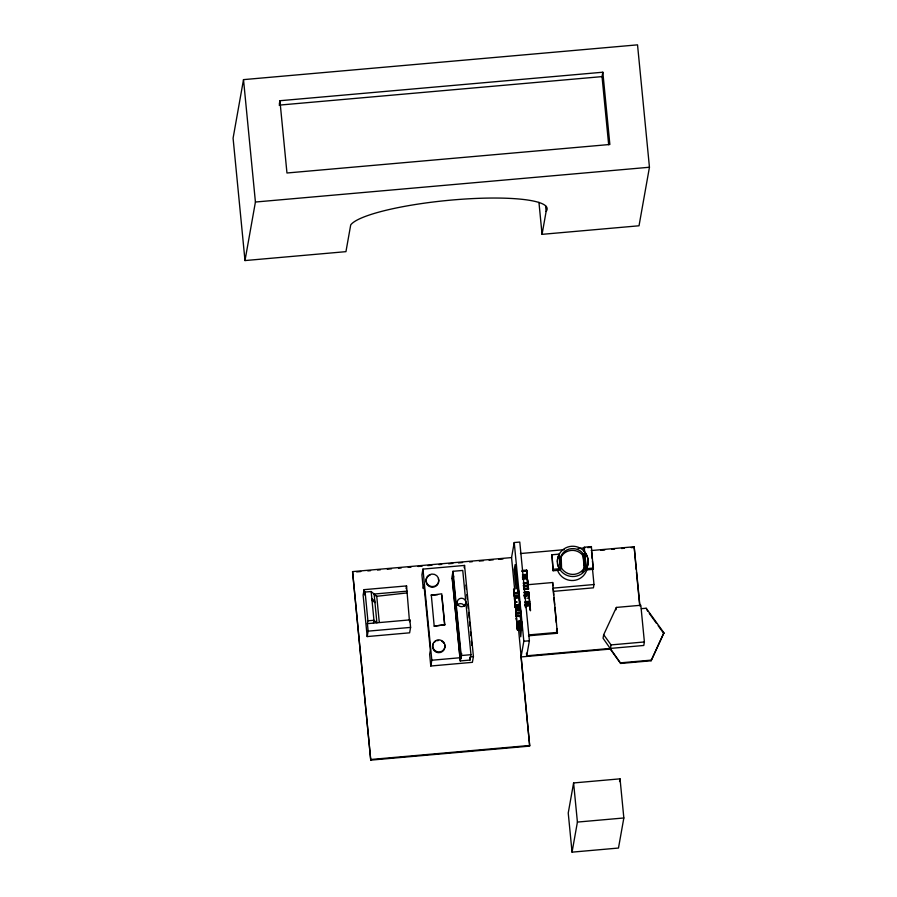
<?xml version="1.0" encoding="UTF-8"?>
<svg xmlns="http://www.w3.org/2000/svg" width="897" height="897" viewBox="0 0 897 897"><rect width="100%" height="100%" fill="white"/><g stroke="black" fill="none" stroke-linecap="round" stroke-linejoin="round"><path stroke-width="1.35" d="M515.764 609.971L516.403 616.609L521.045 616.205L520.708 615.241L516.078 615.656L515.764 609.971L520.395 609.556L520.708 615.241M520.395 609.556L520.686 613.043M528.445 588.376L523.814 588.791L523.523 585.831L528.154 585.427L528.524 589.127L523.882 589.542M528.154 585.427L527.873 582.489L523.243 582.904M514.856 603.659L514.755 602.201L517.177 602.066C512.849 600.474 515.943 608.525 514.979 602.963M519.621 602.56C521.034 605.027 514.542 605.811 515.035 603.479M521.841 626.633L522.121 628.147L519.812 628.36M518.197 588.791L518.668 592.525L514.037 592.872L513.701 589.755L513.914 593.657L513.611 588.959L514.037 592.872M519.475 601.965L519.688 605.071L519.666 603.076M243.513 79.631L233.085 138.172L244.993 260.567L345.95 251.653L350.716 224.9A99.119 17.738 -5.6 0 1 462.112 199.224A99.119 17.738 -5.6 0 1 546.138 211.434L542.057 234.341L639.023 225.786L649.45 167.246L637.532 44.85L243.513 79.631L255.421 202.027L244.993 260.567M279.337 104.018L279.92 100.722L602.829 72.22L609.859 144.484L286.962 172.998L279.92 100.722M641.4 608.671L646.176 608.256L663.915 632.845L651.11 660.775L620.679 663.455L603.053 638.216L603.681 634.706L616.374 607.426L640.828 605.262L644.394 641.96L643.777 645.47L526.707 655.808L529.387 640.772L519.778 542.057L514.228 542.55L511.548 557.586L352.566 571.613L370.741 760.129L529.723 746.102L518.589 629.873M409.402 620.343L406.554 585.909L364.104 589.654L363.128 595.081L367.176 636.567L409.626 632.822L410.591 627.395L409.862 619.883L367.411 623.639L368.14 631.14L367.176 636.567M379.274 622.294L376.74 596.281L371.156 591.527L365.113 592.065L364.608 594.89L364.104 589.654M367.411 623.639L367.905 620.802L365.113 592.065M373.455 623.101L373.959 620.276L371.156 591.527M370.741 760.129L352.566 571.613M406.072 588.623L406.554 585.909M409.537 621.711L409.862 619.883M422.947 569.102L421.915 574.865L423.238 588.51L423.933 584.609L430.336 650.381L429.641 654.283L430.784 666.011L472.394 662.334L473.425 656.559L464.556 565.424L422.947 569.102L431.816 660.237L430.784 666.011M431.278 594.745L434.204 626.151L444.755 624.727L441.739 593.814L431.188 595.238L437.725 594.666M434.204 626.151L444.755 624.727M452.996 571.299L452.043 576.681L460.239 660.932L469.994 660.069L470.959 654.687L462.751 570.436L452.996 571.299L461.204 655.55L460.239 660.932M461.092 658.633L460.116 658.712L452.312 578.543L453.131 573.889M460.823 655.864L453.288 578.453L453.703 576.132M464.141 567.734L464.556 565.424M465.352 604.78L465.835 602.089M460.116 658.712L460.935 654.07L461.921 653.98M608.671 144.72L602.044 76.615L602.829 72.22M519.128 599.488L519.329 600.844L519.15 596.651L514.519 597.054L514.71 601.259L514.62 599.263M514.519 597.054L514.687 599.633M515.259 605.542L515.192 607L515.259 605.542L519.89 605.127L520.081 607.034L515.45 607.863L515.282 606.462L519.924 606.047L520.047 607.045M515.45 607.863L515.304 606.35L519.935 605.935M522.648 577.859C521.538 574.876 525.317 576.648 527.156 575.852C528.995 579.944 515.697 576.973 527.301 577.343L527.234 578.8L522.592 579.215L522.671 577.746M516.818 621.576L516.75 623.045L516.818 621.576L521.46 621.173L521.381 622.641L521.46 621.173M519.755 605.901L519.89 605.127M526.674 570.088L526.741 570.784L522.11 571.187L522.043 570.492L526.674 570.088L526.875 574.315L526.584 571.669M517.143 624.02L521.774 623.617L521.65 625.388L517.02 625.792L516.851 622.496L521.527 621.868M526.55 571.86L526.741 570.784M526.898 575.369L527.088 574.293L522.458 574.697M517.547 628.225L517.423 629.997L522.065 629.582L522.256 628.517L522.189 627.822L517.547 628.225L517.423 629.997M526.965 576.065L527.088 574.293M527.257 577.567L527.167 575.964M527.301 577.343L527.234 578.8M521.639 623.505L521.505 621.98M525.317 605.296L529.97 604.78C530.049 606.417 523.433 606.91 525.149 603.21L529.779 602.806L530.015 604.556L529.88 605.318L525.216 605.755M522.065 629.582L522.189 627.822M524.162 595.26L528.793 594.846L528.927 594.083L528.86 593.388L524.229 593.792C530.732 595.249 530.161 589.699 524.083 592.3M528.86 593.388L528.714 591.897M529.084 597.503C528.602 588.925 529.925 605.879 528.905 595.44M529.645 601.685L529.376 599.263L529.51 600.396M525.081 601.696L529.712 601.293L529.589 603.064L527.279 603.266M529.589 744.701L521.045 656.94L523.837 641.254L514.228 542.55M558.439 567.173L559.38 569.236L560.591 569.135L559.268 554.111L551.958 554.761L553.113 570.761L559.201 570.223L559.47 568.732M553.113 570.761L551.958 554.761M527.885 584.709L552.675 582.523L552.754 585.763M559.01 555.591L559.268 554.111M556.521 630.748L556.914 628.539L557.373 633.248L528.445 635.805M557.373 633.248L552.675 582.523M584.609 567.431L584.295 569.203L582.904 553.55L581.749 552.148A13.018 12.793 10.1 0 0 563.35 552.541L561.174 555.478L561.544 568.137A13.231 12.995 10.1 0 0 582.422 570.391L584.609 567.431L582.904 553.55M584.261 547.215L586.122 569.943L593.253 569.303L591.392 546.587L584.261 547.215L584.396 552.137M586.156 567.644L584.732 552.104M591.168 547.843L591.392 546.587M592.536 569.382L594.005 584.519L593.41 587.827L553.64 591.347M573.598 782.946L568.238 813.018L572.051 852.15L618.482 848.046L623.841 817.974L620.04 778.843L573.598 782.946L577.41 822.078L572.051 852.15M615.959 609.769L616.374 607.426M620.679 663.455L610.296 649.058L611.036 644.909L603.681 634.706M636.197 569.449L634.168 546.755L591.19 550.556M646.176 608.256L647.679 611.126M619.547 781.579L620.04 778.843M651.11 660.775L663.915 632.845M560.86 557.25L563.036 554.312A13.018 12.793 10.1 0 1 581.435 553.92L582.59 555.321M582.097 572.163L583.566 570.189M376.74 596.281L406.733 592.962M279.135 105.128L602.044 76.615M255.421 202.027L649.45 167.246M520.428 553.539L564.325 549.67M578.049 548.459L584.9 547.854M587.647 547.607L590.394 547.361M356.636 571.894L360.818 571.524M367.792 570.907L370.573 570.66M377.547 570.043L380.339 569.797M387.302 569.18L391.484 568.81M398.459 568.193L401.251 567.958M408.213 567.341L411.005 567.095M417.98 566.478L422.151 566.108M427.734 565.615L431.917 565.245M438.88 564.628L441.672 564.381M448.646 563.764L452.828 563.394M458.401 562.912L462.583 562.542M469.557 561.926L472.338 561.679M479.312 561.062L483.494 560.692M489.067 560.199L493.249 559.829M498.833 559.336L503.015 558.966M600.598 550.354L604.78 549.984M611.743 549.368L614.535 549.121M621.509 548.504L624.29 548.269M631.264 547.652L634.056 547.405M522.054 571.524C529.129 568.272 526.539 577.388 526.662 571.221M553.371 569.281L560.681 568.631M452.312 578.543L453.288 578.453M586.346 568.676L593.478 568.048M522.525 575.392L527.156 574.988M523.489 576.367L527.133 575.986M522.738 578.442L527.369 578.038M407.059 591.145L374.127 594.049L376.919 622.798L373.959 620.276L367.905 620.802M523.31 583.622L527.941 583.207M523.265 585.584L527.896 585.169M523.601 586.571L528.232 586.167M372.502 601.394L374.823 601.192L371.851 598.669M523.556 588.533L528.187 588.129M524.723 589.06L527.044 588.847M594.005 584.519L552.989 588.14L553.651 595.025M514.071 592.771L518.701 592.356M514.048 593.108L518.679 592.693L519.049 596.427L514.407 596.841L514.048 593.108L514.407 596.841M524.061 592.435L528.692 592.031M514.127 593.859L518.758 593.444M524.297 594.487L528.927 594.083M514.127 595.552L518.769 595.148M514.34 596.113L518.971 595.698M528.927 595.182L524.319 595.462L524.622 597.985M524.263 595.855L528.905 595.485L528.95 596.079M524.24 595.989L528.882 595.586M525.53 596.068C529.241 592.883 531.091 599.252 526.909 598.153M514.586 597.75L519.217 597.346M514.654 599.712L514.643 600.542L514.497 598.243L519.15 597.727M525.014 602.089L528.49 601.786M525.149 602.392L529.779 601.988M515.113 605.228L519.755 604.825M529.903 604.085L525.272 604.5L529.948 603.86L529.847 605.352M525.373 604.97L530.015 604.556M515.327 606.237L519.957 605.823M515.472 607.729L520.103 607.325M515.831 610.722L520.473 610.308M515.786 612.685L520.428 612.281M516.044 612.931L520.686 612.528M516.123 613.683L520.753 613.268M516.01 615.432L518.331 615.23M516.078 615.656L520.966 615.488M516.089 616.261L521.045 616.205M368.14 631.14L410.591 627.395M519.161 622.294L521.482 622.092L521.606 623.09M517.008 623.908L521.662 623.37M517.21 624.716L521.841 624.312M518.107 624.996L520.428 624.794M517.614 628.92L522.256 628.517M528.602 634.941L557.53 632.385M523.837 641.254L529.387 640.772M461.204 655.55L470.959 654.687M431.816 660.237L460.946 657.658M470.656 656.806L473.425 656.559M611.036 644.909L644.394 641.96M521.045 656.94L610.296 649.058M620.791 662.816L651.233 660.125M370.853 759.49L529.835 745.452M577.41 822.078L623.841 817.974M514.956 602.414L514.788 601.595L514.99 602.75M374.139 594.24L376.751 596.46M371.997 600.093L374.957 602.616M527.907 585.73L528.524 589.127M584.676 552.44L585.853 553.886A15.395 15.126 10.1 0 1 586.873 567.846M649.293 613.369L656.548 623.426M658.163 625.658L663.802 633.484M519.049 596.427L518.679 592.693M521.908 626.454L521.841 625.702L521.785 626.465M518.388 589.576L518.668 592.525M522.009 628.808L521.841 627.351M516.863 622.395L517.02 625.792M517.367 629.223L517.199 627.754M522.032 628.707L521.931 627.99M517.39 629.111L517.3 628.393M519.621 602.347L519.711 604.926L519.554 603.603M519.587 601.999L519.43 601.192L519.531 603.3M525.642 607.617L525.429 606.181L525.35 606.933M518.388 591.515L518.544 593.253L518.208 589.721M527.604 580.684L527.47 579.798L527.627 582.164L527.391 579.07L527.705 582.882L527.492 581.267M530.318 607.841L530.093 606.529L530.452 610.779L530.06 605.778L530.093 608.278M530.161 608.682L530.385 610.005L530.351 608.222M521.191 618.706L520.978 617.091L521.292 620.903L521.079 617.854L521.056 619.031M516.56 619.121L516.347 617.506L516.661 621.318L516.437 618.257L516.425 619.446M514.923 604.017L515.08 605.296L514.844 602.369M634.168 546.755L639.931 606.024M636.466 572.208L639.684 605.284M591.56 551.868L592.211 558.573M592.48 561.264L593.253 569.303M545.6 205.873L546.138 211.434M538.951 202.352L542.057 234.341M560.591 569.135L559.179 554.615A15.395 15.126 10.1 0 0 557.34 562.228M553.92 597.772L554.593 604.656M554.862 607.404L556.331 622.54M528.725 594.15L528.793 594.846M525.339 605.195L525.362 605.767M526.449 653.162L526.707 655.808M521.583 624.693L521.65 625.388M517.513 589.307L515.113 564.617L514.216 569.629L516.089 588.836M518.982 604.399L519.509 609.882M520.047 615.364L520.316 618.111M520.585 620.847L521.112 626.341M521.381 629.077L520.753 636.836L519.15 620.376M517.816 606.664L518.219 610.779M511.548 557.586L514.665 589.564M516.425 607.639L516.694 610.42M517.917 622.922L518.32 627.093M514.856 602.268L515.069 604.455M516.336 615.891L516.403 616.609M465.947 585.046L466.35 589.161M466.889 594.633L467.281 598.748M467.819 604.23L468.223 608.334M468.615 612.449L469.153 617.932M469.557 622.036L469.95 626.151M470.488 631.634L470.891 635.738M471.418 641.22L471.822 645.335M469.725 657.299L469.994 660.069M441.784 595.664L444.665 625.22M529.006 597.066L528.927 596.258M529.678 603.984L529.802 604.634L529.69 603.737M517.277 628.124L517.177 626.095L517.491 628.562L517.255 626.812L517.233 627.665M522.02 627.306L522.11 628.259M518.354 591.168L518.275 589.71M561.085 564.852L561.197 568.653M587.064 569.001A15.395 15.126 10.1 0 1 557.351 569.64M557.968 566.13A15.395 15.126 10.1 0 1 557.429 563.54M444.688 644.876A6.212 6.1 10.1 0 1 438.128 652.668A6.212 6.1 10.1 0 1 433.285 643.676M434.226 642.387A6.212 6.1 10.1 0 1 435.482 641.389M436.962 640.738A6.212 6.1 10.1 0 1 438.555 640.492M441.683 641.232A6.212 6.1 10.1 0 1 444.026 643.418M438.341 578.744A6.391 6.29 10.1 0 1 434.585 586.806A6.391 6.29 10.1 0 1 426.367 583.072A6.391 6.29 10.1 0 1 430.123 574.999M457.235 605.116A4.328 4.25 10.1 0 1 464.624 606.383M585.92 553.539L583.386 550.455A15.395 15.126 10.1 0 0 558.057 565.626L559.706 569.247A15.395 15.126 10.1 0 0 580.875 574.338A15.395 15.126 10.1 0 0 585.92 553.539M458.008 604.914A4.328 4.25 10.1 0 0 465.465 604.253A4.328 4.25 10.1 0 0 461.114 598.232A4.328 4.25 10.1 0 0 458.008 604.914M434.619 650.347A6.212 6.1 10.1 0 0 444.901 647.365A6.212 6.1 10.1 0 0 437.074 640.077A6.212 6.1 10.1 0 0 434.619 650.347M427.252 583.947A6.391 6.29 10.1 0 0 438.274 582.972A6.391 6.29 10.1 0 0 431.849 574.069A6.391 6.29 10.1 0 0 427.252 583.947"/></g></svg>
